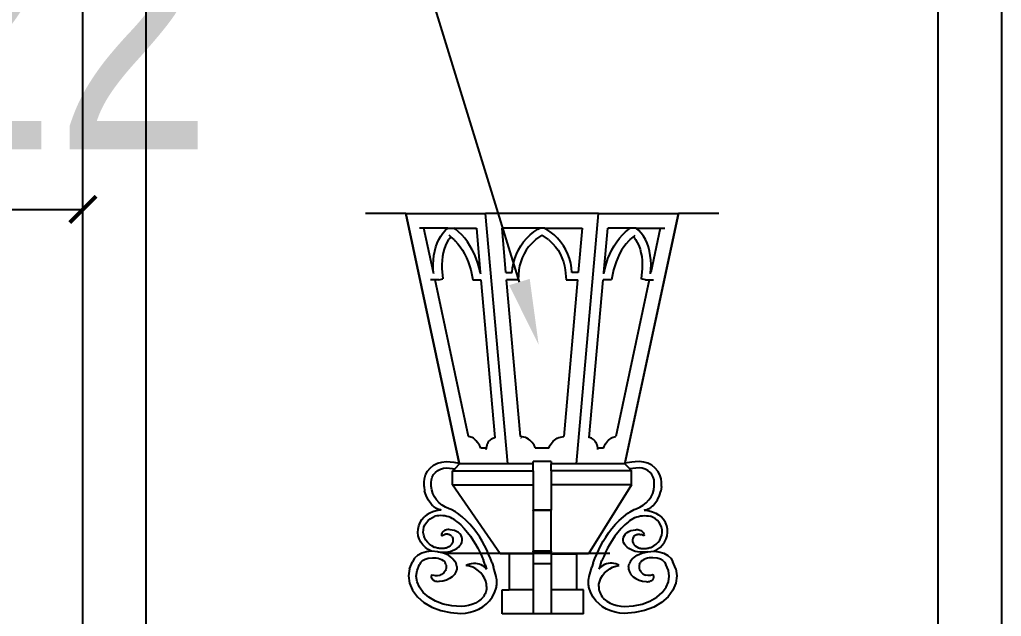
# Model space of a CAD drawing. Header units: inches. Extents: x -279 to 561, y -345 to 342.
# Drawn here: x -231.574 to -230.826, y 58.821 to 59.276 of the extents above; entities that cross this region are included whole.
import ezdxf
from ezdxf import colors
from ezdxf.entities.mleader import LeaderData, LeaderLine
from ezdxf.math import Vec2, Vec3

# ---------------------------------------------------------------- set-up
doc = ezdxf.new("R2010")
doc.units = ezdxf.units.IN
doc.header["$LTSCALE"] = 0.5
doc.header["$MEASUREMENT"] = 0
for name, color, linetype in [('Edges', 7, 'Continuous'), ('TEXT', 3, 'Continuous'), ('WAL', 7, 'Continuous')]:
    doc.layers.add(name, color=color, linetype=linetype)
doc.styles.add('ROM', font='AGENCYR.TTF', dxfattribs={"width": 0.8})
doc.styles.get("Standard").update_dxf_attribs({"font": 'arial.ttf'})
doc.dimstyles.new('Copy(9) of ISO-25', dxfattribs={"dimtxt": 0.2, "dimasz": 0.02, "dimexe": 0.05, "dimexo": 0.05, "dimgap": 0.02, "dimtad": 1, "dimtxsty": 'ROM', "dimblk": 'ARCHTICK', "dimcen": 0.03, "dimse1": 1, "dimse2": 1, "dimclrd": 248, "dimclrt": 248, "dimadec": 0, "dimazin": 0, "dimtfac": 1, "dimtmove": 0, "dimatfit": 3, "dimldrblk": 'DOT', "dimfxl": 1, "dimarcsym": 0})

# ---------------------------------------------------------------- blocks, each defined once
blk = doc.blocks.new('xx')
at = {"layer": 'Edges'}
for p, q in [((37.97503, 12.48296), (37.98899, 12.48296)), ((38.01653, 12.48296), (37.98899, 12.48296)), ((37.98899, 12.48296), (38.00742, 12.39684)), ((38.00748, 12.39658), (37.98899, 12.48296)), ((38.02418, 12.39658), (38.01653, 12.48296)), ((38.01653, 12.48296), (38.05539, 12.48294)), ((38.02418, 12.39658), (38.01653, 12.48296)), ((38.04781, 12.39658), (38.05547, 12.48296)), ((38.04781, 12.39658), (38.05547, 12.48296)), ((38.05539, 12.48294), (38.05539, 12.48296)), ((38.05539, 12.48294), (38.05547, 12.48296)), ((38.083, 12.48296), (38.05547, 12.48296)), ((38.06452, 12.39658), (38.083, 12.48296)), ((38.083, 12.48296), (38.06459, 12.39691)), ((38.06459, 12.39691), (38.083, 12.48296)), ((38.083, 12.48296), (38.09697, 12.48296)), ((37.99524, 12.47792), (37.99372, 12.47792)), ((37.99524, 12.47792), (37.99852, 12.46261)), ((38.00352, 12.47792), (37.99524, 12.47792)), ((38.00104, 12.47514), (38.00179, 12.47619)), ((38.00179, 12.47619), (38.00262, 12.47712)), ((38.00262, 12.47712), (38.00352, 12.47792)), ((38.00352, 12.47792), (38.00557, 12.47792)), ((38.0061, 12.47755), (38.00557, 12.47792)), ((38.00557, 12.47792), (38.01332, 12.47792)), ((38.00721, 12.47662), (38.0061, 12.47755)), ((38.00828, 12.47558), (38.00721, 12.47662)), ((38.01468, 12.46261), (38.01332, 12.47792)), ((38.02218, 12.47792), (38.02214, 12.47792)), ((38.02218, 12.47792), (38.02354, 12.46261)), ((38.03522, 12.47792), (38.02218, 12.47792)), ((38.03189, 12.47558), (38.03318, 12.47662)), ((38.03318, 12.47662), (38.03455, 12.47755)), ((38.03455, 12.47755), (38.03522, 12.47792)), ((38.03522, 12.47792), (38.03678, 12.47792)), ((38.03745, 12.47755), (38.03678, 12.47792)), ((38.03678, 12.47792), (38.04982, 12.47792)), ((38.03882, 12.47662), (38.03745, 12.47755)), ((38.0401, 12.47558), (38.03882, 12.47662)), ((38.04846, 12.46261), (38.04982, 12.47792)), ((38.04982, 12.47792), (38.04986, 12.47792)), ((38.05868, 12.47792), (38.05732, 12.46261)), ((38.06643, 12.47792), (38.05868, 12.47792)), ((38.06372, 12.47558), (38.06479, 12.47662)), ((38.06479, 12.47662), (38.0659, 12.47755)), ((38.0659, 12.47755), (38.06643, 12.47792)), ((38.06848, 12.47792), (38.06643, 12.47792)), ((38.06938, 12.47712), (38.06848, 12.47792)), ((38.06848, 12.47792), (38.07675, 12.47792)), ((38.07021, 12.47619), (38.06938, 12.47712)), ((38.07096, 12.47514), (38.07021, 12.47619)), ((38.07347, 12.46261), (38.07675, 12.47792)), ((38.07675, 12.47792), (38.07828, 12.47792)), ((37.99932, 12.47141), (37.9998, 12.47275)), ((37.9998, 12.47275), (38.00037, 12.47399)), ((38.00037, 12.47399), (38.00104, 12.47514)), ((38.00315, 12.47298), (38.00265, 12.47188)), ((38.00374, 12.474), (38.00315, 12.47298)), ((38.00402, 12.47438), (38.00374, 12.474)), ((38.0045, 12.47493), (38.0039, 12.47544)), ((38.00402, 12.47438), (38.0045, 12.47493)), ((38.00566, 12.47395), (38.0045, 12.47493)), ((38.00566, 12.47395), (38.00605, 12.47357)), ((38.00605, 12.47357), (38.00695, 12.47255)), ((38.00695, 12.47255), (38.00779, 12.47145)), ((38.00929, 12.47443), (38.00828, 12.47558)), ((38.01024, 12.47318), (38.00929, 12.47443)), ((38.01112, 12.47184), (38.01024, 12.47318)), ((38.02867, 12.47184), (38.02963, 12.47318)), ((38.02963, 12.47318), (38.03071, 12.47443)), ((38.03071, 12.47443), (38.03189, 12.47558)), ((38.03231, 12.47255), (38.03135, 12.47145)), ((38.03335, 12.47357), (38.03231, 12.47255)), ((38.03382, 12.47395), (38.03335, 12.47357)), ((38.03382, 12.47395), (38.036, 12.47544)), ((38.03817, 12.47395), (38.036, 12.47544)), ((38.03817, 12.47395), (38.03864, 12.47357)), ((38.03864, 12.47357), (38.03969, 12.47255)), ((38.03969, 12.47255), (38.04064, 12.47145)), ((38.04129, 12.47443), (38.0401, 12.47558)), ((38.04237, 12.47318), (38.04129, 12.47443)), ((38.04333, 12.47184), (38.04237, 12.47318)), ((38.06088, 12.47184), (38.06176, 12.47318)), ((38.06176, 12.47318), (38.06271, 12.47443)), ((38.06271, 12.47443), (38.06372, 12.47558)), ((38.06505, 12.47255), (38.06421, 12.47145)), ((38.06595, 12.47357), (38.06505, 12.47255)), ((38.06634, 12.47395), (38.06595, 12.47357)), ((38.06634, 12.47395), (38.0675, 12.47493)), ((38.0675, 12.47493), (38.0681, 12.47544)), ((38.06798, 12.47438), (38.0675, 12.47493)), ((38.06798, 12.47438), (38.06826, 12.474)), ((38.06826, 12.474), (38.06884, 12.47298)), ((38.06884, 12.47298), (38.06935, 12.47188)), ((38.07162, 12.47399), (38.07096, 12.47514)), ((38.07219, 12.47275), (38.07162, 12.47399)), ((38.07267, 12.47141), (38.07219, 12.47275)), ((37.99867, 12.46852), (37.99895, 12.47)), ((37.99895, 12.47), (37.99932, 12.47141)), ((38.00189, 12.46945), (38.00164, 12.46814)), ((38.00222, 12.4707), (38.00189, 12.46945)), ((38.00265, 12.47188), (38.00222, 12.4707)), ((38.00779, 12.47145), (38.00857, 12.47027)), ((38.00857, 12.47027), (38.00928, 12.46901)), ((38.01192, 12.47043), (38.01112, 12.47184)), ((38.01265, 12.46895), (38.01192, 12.47043)), ((38.02713, 12.46895), (38.02783, 12.47043)), ((38.02783, 12.47043), (38.02867, 12.47184)), ((38.0305, 12.47027), (38.02976, 12.46901)), ((38.03135, 12.47145), (38.0305, 12.47027)), ((38.04064, 12.47145), (38.04149, 12.47027)), ((38.04149, 12.47027), (38.04224, 12.46901)), ((38.04416, 12.47043), (38.04333, 12.47184)), ((38.04487, 12.46895), (38.04416, 12.47043)), ((38.05935, 12.46895), (38.06007, 12.47043)), ((38.06007, 12.47043), (38.06088, 12.47184)), ((38.06343, 12.47027), (38.06272, 12.46901)), ((38.06421, 12.47145), (38.06343, 12.47027)), ((38.06935, 12.47188), (38.06977, 12.4707)), ((38.06977, 12.4707), (38.07011, 12.46945)), ((38.07011, 12.46945), (38.07035, 12.46814)), ((38.07305, 12.47), (38.07267, 12.47141)), ((38.07333, 12.46852), (38.07305, 12.47)), ((37.99843, 12.46541), (37.9985, 12.46699)), ((37.9985, 12.46699), (37.99867, 12.46852)), ((38.00149, 12.46678), (38.00143, 12.46538)), ((38.00164, 12.46814), (38.00149, 12.46678)), ((38.00928, 12.46901), (38.00992, 12.46771)), ((38.00992, 12.46771), (38.01048, 12.46635)), ((38.01048, 12.46635), (38.01096, 12.46495)), ((38.01328, 12.46742), (38.01265, 12.46895)), ((38.01383, 12.46584), (38.01328, 12.46742)), ((38.01427, 12.46424), (38.01383, 12.46584)), ((38.02583, 12.46424), (38.02612, 12.46584)), ((38.02612, 12.46584), (38.02655, 12.46742)), ((38.02655, 12.46742), (38.02713, 12.46895)), ((38.02863, 12.46635), (38.02825, 12.46495)), ((38.02914, 12.46771), (38.02863, 12.46635)), ((38.02976, 12.46901), (38.02914, 12.46771)), ((38.04224, 12.46901), (38.04286, 12.46771)), ((38.04286, 12.46771), (38.04337, 12.46635)), ((38.04337, 12.46635), (38.04375, 12.46495)), ((38.04544, 12.46742), (38.04487, 12.46895)), ((38.04587, 12.46584), (38.04544, 12.46742)), ((38.04616, 12.46424), (38.04587, 12.46584)), ((38.05772, 12.46424), (38.05817, 12.46584)), ((38.05817, 12.46584), (38.05871, 12.46742)), ((38.05871, 12.46742), (38.05935, 12.46895)), ((38.06151, 12.46635), (38.06103, 12.46495)), ((38.06208, 12.46771), (38.06151, 12.46635)), ((38.06272, 12.46901), (38.06208, 12.46771)), ((38.07035, 12.46814), (38.0705, 12.46678)), ((38.0705, 12.46678), (38.07056, 12.46538)), ((38.0735, 12.46699), (38.07333, 12.46852)), ((38.07356, 12.46541), (38.0735, 12.46699)), ((37.99847, 12.4638), (37.99843, 12.46541)), ((37.99858, 12.46261), (37.99847, 12.4638)), ((37.99852, 12.46261), (37.99858, 12.46261)), ((37.99862, 12.46218), (37.99858, 12.46261)), ((38.00143, 12.46538), (38.00147, 12.46396)), ((38.00147, 12.46396), (38.00178, 12.46048)), ((38.01096, 12.46495), (38.01136, 12.46353)), ((38.01136, 12.46353), (38.0121, 12.46005)), ((38.01462, 12.46261), (38.01427, 12.46424)), ((38.01468, 12.46261), (38.01462, 12.46261)), ((38.01472, 12.46218), (38.01468, 12.46261)), ((38.02354, 12.46261), (38.02569, 12.46261)), ((38.02569, 12.46261), (38.02583, 12.46424)), ((38.02799, 12.46353), (38.02769, 12.46005)), ((38.02825, 12.46495), (38.02799, 12.46353)), ((38.04375, 12.46495), (38.044, 12.46353)), ((38.044, 12.46353), (38.04431, 12.46005)), ((38.0463, 12.46261), (38.04616, 12.46424)), ((38.04846, 12.46261), (38.0463, 12.46261)), ((38.05732, 12.46261), (38.05728, 12.46218)), ((38.05732, 12.46261), (38.05737, 12.46261)), ((38.05737, 12.46261), (38.05772, 12.46424)), ((38.06064, 12.46353), (38.05989, 12.46005)), ((38.06103, 12.46495), (38.06064, 12.46353)), ((38.07053, 12.46396), (38.07022, 12.46048)), ((38.07056, 12.46538), (38.07053, 12.46396)), ((38.07338, 12.46218), (38.07342, 12.46261)), ((38.07342, 12.46261), (38.07352, 12.4638)), ((38.07347, 12.46261), (38.07342, 12.46261)), ((38.07352, 12.4638), (38.07356, 12.46541)), ((37.99907, 12.46005), (37.99755, 12.46005)), ((37.99907, 12.46005), (38.01062, 12.40608)), ((38.00035, 12.46005), (37.99907, 12.46005)), ((38.00035, 12.46005), (38.00178, 12.46048)), ((38.0121, 12.46005), (38.01491, 12.46005)), ((38.01973, 12.40569), (38.01491, 12.46005)), ((38.02376, 12.46005), (38.02372, 12.46005)), ((38.02376, 12.46005), (38.02855, 12.40608)), ((38.02769, 12.46005), (38.02376, 12.46005)), ((38.04345, 12.40608), (38.04823, 12.46005)), ((38.04431, 12.46005), (38.04823, 12.46005)), ((38.04823, 12.46005), (38.04827, 12.46005)), ((38.05709, 12.46005), (38.05227, 12.40569)), ((38.05989, 12.46005), (38.05709, 12.46005)), ((38.06138, 12.40608), (38.07293, 12.46005)), ((38.07165, 12.46005), (38.07022, 12.46048)), ((38.07165, 12.46005), (38.07293, 12.46005)), ((38.07293, 12.46005), (38.07445, 12.46005)), ((38.01104, 12.406), (38.01062, 12.40608)), ((38.01146, 12.40588), (38.01104, 12.406)), ((38.01187, 12.40569), (38.01146, 12.40588)), ((38.01228, 12.40546), (38.01187, 12.40569)), ((38.01268, 12.40517), (38.01228, 12.40546)), ((38.01306, 12.40483), (38.01268, 12.40517)), ((38.01342, 12.40446), (38.01306, 12.40483)), ((38.01766, 12.4044), (38.01795, 12.40474)), ((38.01795, 12.40474), (38.01826, 12.40502)), ((38.01826, 12.40502), (38.01859, 12.40526)), ((38.01859, 12.40526), (38.01895, 12.40544)), ((38.01895, 12.40544), (38.01933, 12.40557)), ((38.01933, 12.40557), (38.01973, 12.40569)), ((38.01973, 12.40565), (38.01973, 12.40569)), ((38.02912, 12.406), (38.02855, 12.40608)), ((38.02969, 12.40588), (38.02912, 12.406)), ((38.03024, 12.40569), (38.02969, 12.40588)), ((38.03076, 12.40546), (38.03024, 12.40569)), ((38.03126, 12.40517), (38.03076, 12.40546)), ((38.03173, 12.40483), (38.03126, 12.40517)), ((38.03216, 12.40446), (38.03173, 12.40483)), ((38.03983, 12.40446), (38.04026, 12.40483)), ((38.04026, 12.40483), (38.04073, 12.40517)), ((38.04073, 12.40517), (38.04123, 12.40546)), ((38.04123, 12.40546), (38.04176, 12.40569)), ((38.04176, 12.40569), (38.04231, 12.40588)), ((38.04231, 12.40588), (38.04287, 12.406)), ((38.04287, 12.406), (38.04345, 12.40608)), ((38.04331, 12.40562), (38.04327, 12.40554)), ((38.05266, 12.40557), (38.05227, 12.40569)), ((38.05227, 12.40569), (38.05227, 12.40565)), ((38.05304, 12.40544), (38.05266, 12.40557)), ((38.0534, 12.40526), (38.05304, 12.40544)), ((38.05374, 12.40502), (38.0534, 12.40526)), ((38.05405, 12.40474), (38.05374, 12.40502)), ((38.05433, 12.4044), (38.05405, 12.40474)), ((38.05857, 12.40446), (38.05893, 12.40483)), ((38.05893, 12.40483), (38.05932, 12.40517)), ((38.05932, 12.40517), (38.05971, 12.40546)), ((38.05971, 12.40546), (38.06012, 12.40569)), ((38.06012, 12.40569), (38.06054, 12.40588)), ((38.06054, 12.40588), (38.06096, 12.406)), ((38.06096, 12.406), (38.06138, 12.40608)), ((38.01377, 12.40404), (38.01342, 12.40446)), ((38.01408, 12.40358), (38.01377, 12.40404)), ((38.01436, 12.4031), (38.01408, 12.40358)), ((38.01462, 12.40258), (38.01436, 12.4031)), ((38.01483, 12.40205), (38.01462, 12.40258)), ((38.01483, 12.40205), (38.01678, 12.40205)), ((38.01674, 12.40162), (38.01678, 12.40205)), ((38.01678, 12.40205), (38.01679, 12.40215)), ((38.01679, 12.40215), (38.01689, 12.40266)), ((38.01689, 12.40266), (38.01703, 12.40315)), ((38.01703, 12.40315), (38.0172, 12.4036)), ((38.0172, 12.4036), (38.01742, 12.40402)), ((38.01742, 12.40402), (38.01766, 12.4044)), ((38.03256, 12.40404), (38.03216, 12.40446)), ((38.0329, 12.40358), (38.03256, 12.40404)), ((38.0332, 12.4031), (38.0329, 12.40358)), ((38.03345, 12.40258), (38.0332, 12.4031)), ((38.03364, 12.40205), (38.03345, 12.40258)), ((38.03364, 12.40205), (38.03835, 12.40205)), ((38.03835, 12.40205), (38.03855, 12.40258)), ((38.03855, 12.40258), (38.03879, 12.4031)), ((38.03879, 12.4031), (38.03909, 12.40358)), ((38.03909, 12.40358), (38.03944, 12.40404)), ((38.03944, 12.40404), (38.03983, 12.40446)), ((38.05458, 12.40402), (38.05433, 12.4044)), ((38.05479, 12.4036), (38.05458, 12.40402)), ((38.05497, 12.40315), (38.05479, 12.4036)), ((38.05511, 12.40266), (38.05497, 12.40315)), ((38.05521, 12.40215), (38.05511, 12.40266)), ((38.05522, 12.40205), (38.05521, 12.40215)), ((38.05522, 12.40205), (38.05716, 12.40205)), ((38.05526, 12.40162), (38.05522, 12.40205)), ((38.05716, 12.40205), (38.05738, 12.40258)), ((38.05738, 12.40258), (38.05763, 12.4031)), ((38.05763, 12.4031), (38.05792, 12.40358)), ((38.05792, 12.40358), (38.05823, 12.40404)), ((38.05823, 12.40404), (38.05857, 12.40446)), ((37.99603, 12.39409), (37.99697, 12.3952)), ((37.99697, 12.3952), (37.99814, 12.39612)), ((37.99814, 12.39612), (37.99948, 12.39681)), ((37.99948, 12.39681), (38.00095, 12.39726)), ((37.99958, 12.39432), (38.0005, 12.3948)), ((38.0005, 12.3948), (38.00151, 12.39511)), ((38.00095, 12.39726), (38.00248, 12.39745)), ((38.00151, 12.39511), (38.00257, 12.39524)), ((38.00248, 12.39745), (38.00391, 12.39737)), ((38.00257, 12.39524), (38.00364, 12.39518)), ((38.00364, 12.39518), (38.0047, 12.39503)), ((38.00391, 12.39737), (38.00508, 12.3972)), ((38.0047, 12.39503), (38.00578, 12.39487)), ((38.00508, 12.3972), (38.00742, 12.39684)), ((38.00578, 12.39487), (38.00512, 12.3942)), ((38.00578, 12.39487), (38.00748, 12.39658)), ((38.00748, 12.39658), (38.00742, 12.39684)), ((38.00748, 12.39658), (38.02418, 12.39658)), ((38.02418, 12.39658), (38.03289, 12.39658)), ((38.03289, 12.39745), (38.03911, 12.39745)), ((38.03289, 12.39745), (38.03289, 12.39658)), ((38.03289, 12.3942), (38.03289, 12.39658)), ((38.03911, 12.39658), (38.03911, 12.39745)), ((38.03911, 12.39658), (38.04781, 12.39658)), ((38.03911, 12.3942), (38.03911, 12.39658)), ((38.04781, 12.39658), (38.06452, 12.39658)), ((38.06452, 12.39658), (38.06459, 12.39691)), ((38.06452, 12.39658), (38.06616, 12.39492)), ((38.06649, 12.3972), (38.06459, 12.39691)), ((38.06688, 12.39503), (38.06616, 12.39492)), ((38.06616, 12.39492), (38.06688, 12.3942)), ((38.06766, 12.39737), (38.06649, 12.3972)), ((38.06793, 12.39518), (38.06688, 12.39503)), ((38.06909, 12.39745), (38.06766, 12.39737)), ((38.069, 12.39524), (38.06793, 12.39518)), ((38.07006, 12.39511), (38.069, 12.39524)), ((38.07063, 12.39726), (38.06909, 12.39745)), ((38.07107, 12.3948), (38.07006, 12.39511)), ((38.07209, 12.39681), (38.07063, 12.39726)), ((38.07199, 12.39432), (38.07107, 12.3948)), ((38.07343, 12.39612), (38.07209, 12.39681)), ((38.0746, 12.3952), (38.07343, 12.39612)), ((38.07554, 12.39409), (38.0746, 12.3952)), ((37.99486, 12.39028), (37.99495, 12.3915)), ((37.99495, 12.3915), (37.99535, 12.39285)), ((37.99535, 12.39285), (37.99603, 12.39409)), ((37.99731, 12.39019), (37.99738, 12.39115)), ((37.99738, 12.39115), (37.99766, 12.39207)), ((37.99766, 12.39207), (37.99813, 12.39293)), ((37.99813, 12.39293), (37.99878, 12.39369)), ((37.99878, 12.39369), (37.99958, 12.39432)), ((38.00512, 12.38944), (38.00512, 12.3942)), ((38.00512, 12.3942), (38.03289, 12.3942)), ((38.03289, 12.3942), (38.03289, 12.38944)), ((38.06688, 12.3942), (38.03911, 12.3942)), ((38.03911, 12.3942), (38.03911, 12.38944)), ((38.06688, 12.38944), (38.06688, 12.3942)), ((38.07279, 12.39369), (38.07199, 12.39432)), ((38.07344, 12.39293), (38.07279, 12.39369)), ((38.07391, 12.39207), (38.07344, 12.39293)), ((38.07419, 12.39115), (38.07391, 12.39207)), ((38.07426, 12.39019), (38.07419, 12.39115)), ((38.07622, 12.39285), (38.07554, 12.39409)), ((38.07662, 12.3915), (38.07622, 12.39285)), ((38.07671, 12.39028), (38.07662, 12.3915)), ((37.99484, 12.3888), (37.99486, 12.39028)), ((37.99484, 12.3888), (37.99507, 12.38724)), ((37.9973, 12.38893), (37.99731, 12.39019)), ((37.99748, 12.38767), (37.9973, 12.38893)), ((38.00512, 12.38944), (38.01995, 12.36562)), ((38.00512, 12.38944), (38.03289, 12.38944)), ((38.03289, 12.38944), (38.03289, 12.38066)), ((38.06688, 12.38944), (38.03911, 12.38944)), ((38.03911, 12.38944), (38.03911, 12.38066)), ((38.05051, 12.36562), (38.06688, 12.38944)), ((38.07409, 12.38767), (38.07427, 12.38893)), ((38.07427, 12.38893), (38.07426, 12.39019)), ((38.07673, 12.3888), (38.07651, 12.38724)), ((38.07673, 12.3888), (38.07671, 12.39028)), ((37.99553, 12.38572), (37.99507, 12.38724)), ((37.99623, 12.38427), (37.99553, 12.38572)), ((37.99785, 12.38645), (37.99748, 12.38767)), ((37.99842, 12.38529), (37.99785, 12.38645)), ((37.99915, 12.38421), (37.99842, 12.38529)), ((38.07242, 12.38421), (38.07316, 12.38529)), ((38.07316, 12.38529), (38.07372, 12.38645)), ((38.07372, 12.38645), (38.07409, 12.38767)), ((38.07534, 12.38427), (38.07604, 12.38572)), ((38.07604, 12.38572), (38.07651, 12.38724)), ((37.99715, 12.38293), (37.99623, 12.38427)), ((37.99771, 12.38232), (37.99715, 12.38293)), ((37.99791, 12.38211), (37.99771, 12.38232)), ((37.99812, 12.38192), (37.99791, 12.38211)), ((37.99835, 12.38173), (37.99812, 12.38192)), ((37.99859, 12.38156), (37.99835, 12.38173)), ((37.99884, 12.3814), (37.99859, 12.38156)), ((37.9991, 12.38125), (37.99884, 12.3814)), ((37.99936, 12.38112), (37.9991, 12.38125)), ((38.00005, 12.38323), (37.99915, 12.38421)), ((37.99964, 12.381), (37.99936, 12.38112)), ((37.99992, 12.38089), (37.99964, 12.381)), ((38.00109, 12.38238), (38.00005, 12.38323)), ((38.00226, 12.38166), (38.00109, 12.38238)), ((38.00352, 12.38109), (38.00226, 12.38166)), ((38.00419, 12.38089), (38.00352, 12.38109)), ((38.06738, 12.38089), (38.06805, 12.38109)), ((38.06805, 12.38109), (38.06932, 12.38166)), ((38.06932, 12.38166), (38.07048, 12.38238)), ((38.07048, 12.38238), (38.07152, 12.38323)), ((38.07152, 12.38323), (38.07242, 12.38421)), ((38.07165, 12.38089), (38.07193, 12.381)), ((38.07193, 12.381), (38.07221, 12.38112)), ((38.07221, 12.38112), (38.07248, 12.38125)), ((38.07248, 12.38125), (38.07274, 12.3814)), ((38.07274, 12.3814), (38.07298, 12.38156)), ((38.07298, 12.38156), (38.07322, 12.38173)), ((38.07322, 12.38173), (38.07345, 12.38192)), ((38.07345, 12.38192), (38.07367, 12.38211)), ((38.07367, 12.38211), (38.07387, 12.38232)), ((38.07387, 12.38232), (38.07443, 12.38293)), ((38.07443, 12.38293), (38.07534, 12.38427)), ((37.99411, 12.3774), (37.99491, 12.37832)), ((37.99582, 12.37902), (37.99491, 12.37832)), ((37.99682, 12.3796), (37.99582, 12.37902)), ((37.99624, 12.37715), (37.99693, 12.37768)), ((37.9979, 12.38007), (37.99682, 12.3796)), ((37.99693, 12.37768), (37.99773, 12.37817)), ((37.99773, 12.37817), (37.9986, 12.37856)), ((37.99904, 12.38041), (37.9979, 12.38007)), ((37.99928, 12.37868), (37.9986, 12.37856)), ((38.00021, 12.38062), (37.99904, 12.38041)), ((37.99996, 12.37875), (37.99928, 12.37868)), ((38.00021, 12.3808), (37.99992, 12.38089)), ((38.00065, 12.37877), (37.99996, 12.37875)), ((38.00051, 12.38072), (38.00021, 12.3808)), ((38.00081, 12.38066), (38.00021, 12.38062)), ((38.00081, 12.38066), (38.00051, 12.38072)), ((38.00134, 12.37874), (38.00065, 12.37877)), ((38.00202, 12.37865), (38.00134, 12.37874)), ((38.0027, 12.37851), (38.00202, 12.37865)), ((38.00335, 12.37832), (38.0027, 12.37851)), ((38.00399, 12.37808), (38.00335, 12.37832)), ((38.0046, 12.37779), (38.00399, 12.37808)), ((38.00565, 12.38014), (38.00419, 12.38089)), ((38.00518, 12.37746), (38.0046, 12.37779)), ((38.00644, 12.37959), (38.00565, 12.38014)), ((38.00794, 12.3784), (38.00644, 12.37959)), ((38.00936, 12.37713), (38.00794, 12.3784)), ((38.03289, 12.38066), (38.03911, 12.38066)), ((38.03289, 12.38054), (38.03289, 12.38066)), ((38.03289, 12.38054), (38.03911, 12.38054)), ((38.03289, 12.3665), (38.03289, 12.38054)), ((38.03911, 12.38054), (38.03911, 12.38066)), ((38.03911, 12.38054), (38.03911, 12.3665)), ((38.06222, 12.37713), (38.06363, 12.3784)), ((38.06363, 12.3784), (38.06513, 12.37959)), ((38.06513, 12.37959), (38.06592, 12.38014)), ((38.06592, 12.38014), (38.06738, 12.38089)), ((38.06639, 12.37746), (38.06697, 12.37779)), ((38.06697, 12.37779), (38.06758, 12.37808)), ((38.06758, 12.37808), (38.06822, 12.37832)), ((38.06822, 12.37832), (38.06888, 12.37851)), ((38.06888, 12.37851), (38.06955, 12.37865)), ((38.06955, 12.37865), (38.07023, 12.37874)), ((38.07023, 12.37874), (38.07092, 12.37877)), ((38.07076, 12.38066), (38.07106, 12.38072)), ((38.07076, 12.38066), (38.07136, 12.38062)), ((38.07092, 12.37877), (38.07161, 12.37875)), ((38.07106, 12.38072), (38.07136, 12.3808)), ((38.07136, 12.3808), (38.07165, 12.38089)), ((38.07136, 12.38062), (38.07254, 12.38041)), ((38.07161, 12.37875), (38.07229, 12.37868)), ((38.07229, 12.37868), (38.07297, 12.37856)), ((38.07254, 12.38041), (38.07367, 12.38007)), ((38.07384, 12.37817), (38.07297, 12.37856)), ((38.07367, 12.38007), (38.07475, 12.3796)), ((38.07465, 12.37768), (38.07384, 12.37817)), ((38.07533, 12.37715), (38.07465, 12.37768)), ((38.07475, 12.3796), (38.07576, 12.37902)), ((38.07576, 12.37902), (38.07667, 12.37832)), ((38.07746, 12.3774), (38.07667, 12.37832)), ((37.99278, 12.37416), (37.99303, 12.3753)), ((37.99303, 12.3753), (37.99348, 12.37639)), ((37.99348, 12.37639), (37.99411, 12.3774)), ((37.99463, 12.37389), (37.99482, 12.37479)), ((37.99482, 12.37479), (37.99517, 12.37565)), ((37.99517, 12.37565), (37.99565, 12.37645)), ((37.99565, 12.37645), (37.99624, 12.37715)), ((38.00572, 12.37708), (38.00518, 12.37746)), ((38.00623, 12.37666), (38.00572, 12.37708)), ((38.00623, 12.37666), (38.00748, 12.37555)), ((38.00748, 12.37555), (38.0087, 12.37431)), ((38.0087, 12.37431), (38.00984, 12.37301)), ((38.01068, 12.37578), (38.00936, 12.37713)), ((38.01191, 12.37436), (38.01068, 12.37578)), ((38.01304, 12.37288), (38.01191, 12.37436)), ((38.05853, 12.37288), (38.05966, 12.37436)), ((38.05966, 12.37436), (38.06089, 12.37578)), ((38.06089, 12.37578), (38.06222, 12.37713)), ((38.06287, 12.37431), (38.06174, 12.37301)), ((38.06409, 12.37555), (38.06287, 12.37431)), ((38.06534, 12.37666), (38.06409, 12.37555)), ((38.06534, 12.37666), (38.06585, 12.37708)), ((38.06585, 12.37708), (38.06639, 12.37746)), ((38.07592, 12.37645), (38.07533, 12.37715)), ((38.07641, 12.37565), (38.07592, 12.37645)), ((38.07675, 12.37479), (38.07641, 12.37565)), ((38.07694, 12.37389), (38.07675, 12.37479)), ((38.07809, 12.37639), (38.07746, 12.3774)), ((38.07854, 12.3753), (38.07809, 12.37639)), ((38.07879, 12.37416), (38.07854, 12.3753)), ((37.99273, 12.373), (37.99278, 12.37416)), ((37.99287, 12.37184), (37.99273, 12.373)), ((37.99321, 12.37072), (37.99287, 12.37184)), ((37.9946, 12.37297), (37.99463, 12.37389)), ((37.99473, 12.37206), (37.9946, 12.37297)), ((37.99501, 12.37118), (37.99473, 12.37206)), ((37.99543, 12.37035), (37.99501, 12.37118)), ((38.00088, 12.37242), (38.00084, 12.37213)), ((38.00084, 12.37213), (38.00087, 12.37184)), ((38.00087, 12.37184), (38.00137, 12.37209)), ((38.00098, 12.37271), (38.00088, 12.37242)), ((38.00114, 12.37297), (38.00098, 12.37271)), ((38.00135, 12.37322), (38.00114, 12.37297)), ((38.00161, 12.37344), (38.00135, 12.37322)), ((38.00137, 12.37209), (38.00192, 12.37227)), ((38.00192, 12.37362), (38.00161, 12.37344)), ((38.00226, 12.37377), (38.00192, 12.37362)), ((38.00217, 12.37232), (38.00192, 12.37227)), ((38.00242, 12.37236), (38.00217, 12.37232)), ((38.00263, 12.37388), (38.00226, 12.37377)), ((38.00268, 12.37237), (38.00242, 12.37236)), ((38.00301, 12.37394), (38.00263, 12.37388)), ((38.00294, 12.37235), (38.00268, 12.37237)), ((38.00319, 12.37231), (38.00294, 12.37235)), ((38.00341, 12.37396), (38.00301, 12.37394)), ((38.00344, 12.37225), (38.00319, 12.37231)), ((38.0038, 12.37393), (38.00341, 12.37396)), ((38.00367, 12.37216), (38.00344, 12.37225)), ((38.00388, 12.37205), (38.00367, 12.37216)), ((38.0046, 12.37382), (38.0038, 12.37393)), ((38.00408, 12.37192), (38.00388, 12.37205)), ((38.00425, 12.37178), (38.00408, 12.37192)), ((38.00439, 12.37162), (38.00425, 12.37178)), ((38.00439, 12.37162), (38.00451, 12.37145)), ((38.00451, 12.37145), (38.00473, 12.37093)), ((38.00537, 12.37361), (38.0046, 12.37382)), ((38.00473, 12.37093), (38.00483, 12.37038)), ((38.00608, 12.3733), (38.00537, 12.37361)), ((38.0067, 12.37291), (38.00608, 12.3733)), ((38.00722, 12.37245), (38.0067, 12.37291)), ((38.00763, 12.37192), (38.00722, 12.37245)), ((38.00791, 12.37135), (38.00763, 12.37192)), ((38.00804, 12.37076), (38.00791, 12.37135)), ((38.00984, 12.37301), (38.01088, 12.37165)), ((38.01088, 12.37165), (38.01183, 12.37022)), ((38.01407, 12.37134), (38.01304, 12.37288)), ((38.01492, 12.36992), (38.01407, 12.37134)), ((38.05666, 12.36992), (38.0575, 12.37134)), ((38.0575, 12.37134), (38.05853, 12.37288)), ((38.06069, 12.37165), (38.05974, 12.37022)), ((38.06174, 12.37301), (38.06069, 12.37165)), ((38.06353, 12.37076), (38.06367, 12.37135)), ((38.06367, 12.37135), (38.06394, 12.37192)), ((38.06394, 12.37192), (38.06435, 12.37245)), ((38.06435, 12.37245), (38.06487, 12.37291)), ((38.06487, 12.37291), (38.0655, 12.3733)), ((38.0655, 12.3733), (38.0662, 12.37361)), ((38.0662, 12.37361), (38.06697, 12.37382)), ((38.06684, 12.37093), (38.06675, 12.37038)), ((38.06706, 12.37145), (38.06684, 12.37093)), ((38.06697, 12.37382), (38.06777, 12.37393)), ((38.06718, 12.37162), (38.06706, 12.37145)), ((38.06718, 12.37162), (38.06732, 12.37178)), ((38.06732, 12.37178), (38.0675, 12.37192)), ((38.0675, 12.37192), (38.06769, 12.37205)), ((38.06769, 12.37205), (38.0679, 12.37216)), ((38.06777, 12.37393), (38.06817, 12.37396)), ((38.0679, 12.37216), (38.06814, 12.37225)), ((38.06814, 12.37225), (38.06838, 12.37231)), ((38.06817, 12.37396), (38.06856, 12.37394)), ((38.06838, 12.37231), (38.06863, 12.37235)), ((38.06856, 12.37394), (38.06895, 12.37388)), ((38.06863, 12.37235), (38.06889, 12.37237)), ((38.06889, 12.37237), (38.06915, 12.37236)), ((38.06895, 12.37388), (38.06931, 12.37377)), ((38.06915, 12.37236), (38.06941, 12.37232)), ((38.06931, 12.37377), (38.06965, 12.37362)), ((38.06941, 12.37232), (38.06966, 12.37227)), ((38.06965, 12.37362), (38.06996, 12.37344)), ((38.0702, 12.37209), (38.06966, 12.37227)), ((38.06996, 12.37344), (38.07022, 12.37322)), ((38.0707, 12.37184), (38.0702, 12.37209)), ((38.07022, 12.37322), (38.07043, 12.37297)), ((38.07043, 12.37297), (38.07059, 12.37271)), ((38.07059, 12.37271), (38.07069, 12.37242)), ((38.07069, 12.37242), (38.07073, 12.37213)), ((38.07073, 12.37213), (38.0707, 12.37184)), ((38.07614, 12.37035), (38.07657, 12.37118)), ((38.07657, 12.37118), (38.07685, 12.37206)), ((38.07685, 12.37206), (38.07697, 12.37297)), ((38.07697, 12.37297), (38.07694, 12.37389)), ((38.07836, 12.37072), (38.0787, 12.37184)), ((38.0787, 12.37184), (38.07885, 12.373)), ((38.07885, 12.373), (38.07879, 12.37416)), ((37.99374, 12.36966), (37.99321, 12.37072)), ((37.99445, 12.36869), (37.99374, 12.36966)), ((37.99531, 12.36783), (37.99445, 12.36869)), ((37.99632, 12.36709), (37.99531, 12.36783)), ((37.996, 12.36959), (37.99543, 12.37035)), ((37.99669, 12.36891), (37.996, 12.36959)), ((37.99749, 12.36834), (37.99669, 12.36891)), ((37.99849, 12.36783), (37.99749, 12.36834)), ((37.99885, 12.36774), (37.99849, 12.36783)), ((37.99916, 12.36764), (37.99885, 12.36774)), ((37.99947, 12.36756), (37.99916, 12.36764)), ((37.99979, 12.3675), (37.99947, 12.36756)), ((38.00012, 12.36745), (37.99979, 12.3675)), ((38.00045, 12.36741), (38.00012, 12.36745)), ((38.00179, 12.36745), (38.00146, 12.36742)), ((38.00211, 12.36751), (38.00179, 12.36745)), ((38.00243, 12.36758), (38.00211, 12.36751)), ((38.00275, 12.36766), (38.00243, 12.36758)), ((38.00336, 12.36797), (38.00275, 12.36766)), ((38.00388, 12.36836), (38.00336, 12.36797)), ((38.00431, 12.36881), (38.00388, 12.36836)), ((38.00461, 12.36931), (38.00431, 12.36881)), ((38.00479, 12.36984), (38.00461, 12.36931)), ((38.00483, 12.37038), (38.00479, 12.36984)), ((38.00544, 12.36706), (38.00612, 12.36747)), ((38.00612, 12.36747), (38.00671, 12.36794)), ((38.00671, 12.36794), (38.00721, 12.36846)), ((38.00721, 12.36846), (38.00762, 12.36899)), ((38.00762, 12.36899), (38.0079, 12.36955)), ((38.0079, 12.36955), (38.00804, 12.37015)), ((38.00804, 12.37015), (38.00804, 12.37076)), ((38.01183, 12.37022), (38.01263, 12.36889)), ((38.01263, 12.36889), (38.01339, 12.36751)), ((38.01339, 12.36751), (38.0141, 12.36612)), ((38.01571, 12.36848), (38.01492, 12.36992)), ((38.01645, 12.36701), (38.01571, 12.36848)), ((38.05512, 12.36701), (38.05586, 12.36848)), ((38.05586, 12.36848), (38.05666, 12.36992)), ((38.05818, 12.36751), (38.05748, 12.36612)), ((38.05894, 12.36889), (38.05818, 12.36751)), ((38.05974, 12.37022), (38.05894, 12.36889)), ((38.06353, 12.37015), (38.06353, 12.37076)), ((38.06367, 12.36955), (38.06353, 12.37015)), ((38.06396, 12.36899), (38.06367, 12.36955)), ((38.06437, 12.36846), (38.06396, 12.36899)), ((38.06486, 12.36794), (38.06437, 12.36846)), ((38.06546, 12.36747), (38.06486, 12.36794)), ((38.06613, 12.36706), (38.06546, 12.36747)), ((38.06675, 12.37038), (38.06679, 12.36984)), ((38.06679, 12.36984), (38.06696, 12.36931)), ((38.06696, 12.36931), (38.06727, 12.36881)), ((38.06727, 12.36881), (38.06769, 12.36836)), ((38.06769, 12.36836), (38.06821, 12.36797)), ((38.06821, 12.36797), (38.06883, 12.36766)), ((38.06883, 12.36766), (38.06914, 12.36758)), ((38.06914, 12.36758), (38.06946, 12.36751)), ((38.06946, 12.36751), (38.06979, 12.36745)), ((38.06979, 12.36745), (38.07012, 12.36742)), ((38.07112, 12.36741), (38.07145, 12.36745)), ((38.07145, 12.36745), (38.07178, 12.3675)), ((38.07178, 12.3675), (38.0721, 12.36756)), ((38.0721, 12.36756), (38.07242, 12.36764)), ((38.07242, 12.36764), (38.07272, 12.36774)), ((38.07272, 12.36774), (38.07308, 12.36783)), ((38.07308, 12.36783), (38.07409, 12.36834)), ((38.07409, 12.36834), (38.07488, 12.36891)), ((38.07488, 12.36891), (38.07557, 12.36959)), ((38.07525, 12.36709), (38.07626, 12.36783)), ((38.07557, 12.36959), (38.07614, 12.37035)), ((38.07626, 12.36783), (38.07712, 12.36869)), ((38.07712, 12.36869), (38.07783, 12.36966)), ((38.07783, 12.36966), (38.07836, 12.37072)), ((37.99156, 12.36406), (37.99088, 12.36289)), ((37.99264, 12.36507), (37.99156, 12.36406)), ((37.99404, 12.36584), (37.99264, 12.36507)), ((37.99568, 12.36633), (37.99404, 12.36584)), ((37.99518, 12.36374), (37.99627, 12.36406)), ((37.99744, 12.3665), (37.99568, 12.36633)), ((37.99627, 12.36406), (37.99775, 12.36421)), ((37.99744, 12.3665), (37.99632, 12.36709)), ((37.99957, 12.36634), (37.99744, 12.3665)), ((37.99775, 12.36421), (37.9984, 12.36423)), ((37.9984, 12.36423), (37.99904, 12.36419)), ((37.99904, 12.36419), (37.99968, 12.36407)), ((38.00155, 12.36586), (37.99957, 12.36634)), ((37.99957, 12.36634), (38.00043, 12.3662)), ((37.99968, 12.36407), (38.00029, 12.36388)), ((38.00043, 12.3662), (38.0013, 12.36614)), ((38.00079, 12.3674), (38.00045, 12.36741)), ((38.00112, 12.3674), (38.00079, 12.3674)), ((38.00146, 12.36742), (38.00112, 12.3674)), ((38.0013, 12.36614), (38.00219, 12.36616)), ((38.00326, 12.36509), (38.00155, 12.36586)), ((38.00219, 12.36616), (38.00306, 12.36627)), ((38.00306, 12.36627), (38.0039, 12.36645)), ((38.00457, 12.36408), (38.00326, 12.36509)), ((38.0039, 12.36645), (38.0047, 12.36672)), ((38.00457, 12.36408), (38.00459, 12.36406)), ((38.00459, 12.36406), (38.0048, 12.36389)), ((38.0047, 12.36672), (38.00544, 12.36706)), ((38.0141, 12.36612), (38.01475, 12.36471)), ((38.01475, 12.36471), (38.01536, 12.36328)), ((38.01713, 12.36552), (38.01645, 12.36701)), ((38.01776, 12.36402), (38.01713, 12.36552)), ((38.01995, 12.36562), (38.02416, 12.36562)), ((38.02416, 12.36562), (38.02416, 12.35321)), ((38.03289, 12.36562), (38.02416, 12.36562)), ((38.03289, 12.3665), (38.03911, 12.3665)), ((38.03289, 12.3665), (38.03289, 12.36634)), ((38.03289, 12.36634), (38.03911, 12.36634)), ((38.03289, 12.36562), (38.03289, 12.36634)), ((38.03289, 12.36562), (38.03289, 12.36212)), ((38.03911, 12.36634), (38.03911, 12.3665)), ((38.03911, 12.36634), (38.03911, 12.36562)), ((38.03911, 12.36562), (38.04741, 12.36562)), ((38.03911, 12.36562), (38.03911, 12.36212)), ((38.04741, 12.36562), (38.04741, 12.35321)), ((38.04741, 12.36562), (38.05051, 12.36562)), ((38.05381, 12.36402), (38.05444, 12.36552)), ((38.05444, 12.36552), (38.05512, 12.36701)), ((38.05682, 12.36471), (38.05622, 12.36328)), ((38.05748, 12.36612), (38.05682, 12.36471)), ((38.06687, 12.36672), (38.06613, 12.36706)), ((38.06699, 12.36406), (38.06677, 12.36389)), ((38.06767, 12.36645), (38.06687, 12.36672)), ((38.067, 12.36408), (38.06699, 12.36406)), ((38.067, 12.36408), (38.06831, 12.36509)), ((38.06851, 12.36627), (38.06767, 12.36645)), ((38.06831, 12.36509), (38.07002, 12.36586)), ((38.06939, 12.36616), (38.06851, 12.36627)), ((38.07027, 12.36614), (38.06939, 12.36616)), ((38.07002, 12.36586), (38.07201, 12.36634)), ((38.07012, 12.36742), (38.07045, 12.3674)), ((38.07115, 12.3662), (38.07027, 12.36614)), ((38.07045, 12.3674), (38.07079, 12.3674)), ((38.07079, 12.3674), (38.07112, 12.36741)), ((38.07201, 12.36634), (38.07115, 12.3662)), ((38.07189, 12.36407), (38.07128, 12.36388)), ((38.07253, 12.36419), (38.07189, 12.36407)), ((38.07201, 12.36634), (38.07414, 12.3665)), ((38.07317, 12.36423), (38.07253, 12.36419)), ((38.07382, 12.36421), (38.07317, 12.36423)), ((38.0753, 12.36406), (38.07382, 12.36421)), ((38.07414, 12.3665), (38.07525, 12.36709)), ((38.07414, 12.3665), (38.0759, 12.36633)), ((38.07639, 12.36374), (38.0753, 12.36406)), ((38.0759, 12.36633), (38.07753, 12.36584)), ((38.07753, 12.36584), (38.07894, 12.36507)), ((38.07894, 12.36507), (38.08001, 12.36406)), ((38.08001, 12.36406), (38.08069, 12.36289)), ((37.98986, 12.36047), (37.99088, 12.36289)), ((37.99243, 12.35991), (37.99329, 12.36194)), ((37.99373, 12.3627), (37.99329, 12.36194)), ((37.99431, 12.36326), (37.99373, 12.3627)), ((37.99431, 12.36326), (37.99518, 12.36374)), ((38.00029, 12.36388), (38.00087, 12.36362)), ((38.00087, 12.36362), (38.00141, 12.3633)), ((38.00141, 12.3633), (38.00191, 12.36292)), ((38.00191, 12.36292), (38.00217, 12.36252)), ((38.00236, 12.36209), (38.00217, 12.36252)), ((38.00236, 12.36209), (38.00248, 12.36163)), ((38.00249, 12.36071), (38.00238, 12.36025)), ((38.00248, 12.36163), (38.00253, 12.36117)), ((38.00253, 12.36117), (38.00249, 12.36071)), ((38.0048, 12.36389), (38.00549, 12.36308)), ((38.00549, 12.36308), (38.00596, 12.36219)), ((38.00618, 12.36125), (38.00596, 12.36219)), ((38.00618, 12.36125), (38.00614, 12.36029)), ((38.00943, 12.3616), (38.01, 12.3619)), ((38.01057, 12.36135), (38.00943, 12.3616)), ((38.01, 12.3619), (38.0106, 12.36214)), ((38.01166, 12.36096), (38.01057, 12.36135)), ((38.0106, 12.36214), (38.01123, 12.3623)), ((38.01123, 12.3623), (38.01188, 12.36238)), ((38.01268, 12.36043), (38.01166, 12.36096)), ((38.01188, 12.36238), (38.01254, 12.36238)), ((38.01254, 12.36238), (38.01319, 12.36231)), ((38.01319, 12.36231), (38.01382, 12.36216)), ((38.01382, 12.36216), (38.01443, 12.36193)), ((38.01443, 12.36193), (38.015, 12.36163)), ((38.015, 12.36163), (38.01552, 12.36127)), ((38.0159, 12.36183), (38.01536, 12.36328)), ((38.01552, 12.36127), (38.01599, 12.36084)), ((38.0159, 12.36183), (38.0164, 12.36036)), ((38.01599, 12.36084), (38.0164, 12.36036)), ((38.01834, 12.36249), (38.01776, 12.36402)), ((38.01834, 12.36249), (38.01886, 12.36095)), ((38.01932, 12.3594), (38.01886, 12.36095)), ((38.03289, 12.36212), (38.03911, 12.36212)), ((38.03289, 12.36212), (38.03289, 12.35321)), ((38.03911, 12.36212), (38.03911, 12.35321)), ((38.05226, 12.3594), (38.05272, 12.36095)), ((38.05324, 12.36249), (38.05272, 12.36095)), ((38.05324, 12.36249), (38.05381, 12.36402)), ((38.05567, 12.36183), (38.05517, 12.36036)), ((38.05558, 12.36084), (38.05517, 12.36036)), ((38.05605, 12.36127), (38.05558, 12.36084)), ((38.05567, 12.36183), (38.05622, 12.36328)), ((38.05657, 12.36163), (38.05605, 12.36127)), ((38.05714, 12.36193), (38.05657, 12.36163)), ((38.05775, 12.36216), (38.05714, 12.36193)), ((38.05838, 12.36231), (38.05775, 12.36216)), ((38.05903, 12.36238), (38.05838, 12.36231)), ((38.05889, 12.36043), (38.05991, 12.36096)), ((38.05969, 12.36238), (38.05903, 12.36238)), ((38.06034, 12.3623), (38.05969, 12.36238)), ((38.05991, 12.36096), (38.061, 12.36135)), ((38.06097, 12.36214), (38.06034, 12.3623)), ((38.06157, 12.3619), (38.06097, 12.36214)), ((38.061, 12.36135), (38.06214, 12.3616)), ((38.06214, 12.3616), (38.06157, 12.3619)), ((38.0654, 12.36125), (38.06562, 12.36219)), ((38.0654, 12.36125), (38.06543, 12.36029)), ((38.06608, 12.36308), (38.06562, 12.36219)), ((38.06677, 12.36389), (38.06608, 12.36308)), ((38.06909, 12.36163), (38.06905, 12.36117)), ((38.06905, 12.36117), (38.06908, 12.36071)), ((38.06908, 12.36071), (38.06919, 12.36025)), ((38.06921, 12.36209), (38.06909, 12.36163)), ((38.06921, 12.36209), (38.0694, 12.36252)), ((38.06967, 12.36292), (38.0694, 12.36252)), ((38.07016, 12.3633), (38.06967, 12.36292)), ((38.0707, 12.36362), (38.07016, 12.3633)), ((38.07128, 12.36388), (38.0707, 12.36362)), ((38.07726, 12.36326), (38.07639, 12.36374)), ((38.07726, 12.36326), (38.07785, 12.3627)), ((38.07785, 12.3627), (38.07828, 12.36194)), ((38.07914, 12.35991), (38.07828, 12.36194)), ((38.08172, 12.36047), (38.08069, 12.36289)), ((37.98986, 12.36047), (37.98951, 12.35796)), ((37.98951, 12.35796), (37.98985, 12.35544)), ((37.99216, 12.35795), (37.99243, 12.35991)), ((37.99243, 12.356), (37.99216, 12.35795)), ((37.99744, 12.35755), (37.99745, 12.35786)), ((37.99751, 12.35724), (37.99744, 12.35755)), ((37.99745, 12.35786), (37.99754, 12.35816)), ((37.99754, 12.35816), (37.9977, 12.35845)), ((37.9977, 12.35845), (37.99779, 12.35831)), ((37.99779, 12.35831), (37.99863, 12.35816)), ((37.99863, 12.35816), (37.9995, 12.35814)), ((37.9995, 12.35814), (38.00036, 12.35824)), ((38.00083, 12.35845), (38.00036, 12.35824)), ((38.00125, 12.35872), (38.00083, 12.35845)), ((38.00163, 12.35904), (38.00125, 12.35872)), ((38.00195, 12.35941), (38.00163, 12.35904)), ((38.0022, 12.35982), (38.00195, 12.35941)), ((38.00238, 12.36025), (38.0022, 12.35982)), ((38.00459, 12.3577), (38.00366, 12.35704)), ((38.00534, 12.35848), (38.00459, 12.3577)), ((38.00586, 12.35936), (38.00534, 12.35848)), ((38.00614, 12.36029), (38.00586, 12.35936)), ((38.01361, 12.35978), (38.01268, 12.36043)), ((38.01444, 12.35901), (38.01361, 12.35978)), ((38.01514, 12.35814), (38.01444, 12.35901)), ((38.0157, 12.35718), (38.01514, 12.35814)), ((38.01972, 12.35783), (38.01932, 12.3594)), ((38.01987, 12.35715), (38.01972, 12.35783)), ((38.0517, 12.35715), (38.05185, 12.35783)), ((38.05185, 12.35783), (38.05226, 12.3594)), ((38.05587, 12.35718), (38.05643, 12.35814)), ((38.05643, 12.35814), (38.05713, 12.35901)), ((38.05713, 12.35901), (38.05796, 12.35978)), ((38.05796, 12.35978), (38.05889, 12.36043)), ((38.06543, 12.36029), (38.06571, 12.35936)), ((38.06571, 12.35936), (38.06624, 12.35848)), ((38.06624, 12.35848), (38.06698, 12.3577)), ((38.06698, 12.3577), (38.06792, 12.35704)), ((38.06919, 12.36025), (38.06937, 12.35982)), ((38.06937, 12.35982), (38.06963, 12.35941)), ((38.06963, 12.35941), (38.06994, 12.35904)), ((38.06994, 12.35904), (38.07032, 12.35872)), ((38.07032, 12.35872), (38.07075, 12.35845)), ((38.07075, 12.35845), (38.07121, 12.35824)), ((38.07207, 12.35814), (38.07121, 12.35824)), ((38.07294, 12.35816), (38.07207, 12.35814)), ((38.07378, 12.35831), (38.07294, 12.35816)), ((38.07387, 12.35845), (38.07378, 12.35831)), ((38.07403, 12.35816), (38.07387, 12.35845)), ((38.07412, 12.35786), (38.07403, 12.35816)), ((38.07406, 12.35724), (38.07413, 12.35755)), ((38.07413, 12.35755), (38.07412, 12.35786)), ((38.07941, 12.35795), (38.07914, 12.35991)), ((38.07914, 12.356), (38.07941, 12.35795)), ((38.08172, 12.36047), (38.08207, 12.35796)), ((38.08207, 12.35796), (38.08172, 12.35544)), ((37.98985, 12.35544), (37.99087, 12.35303)), ((37.99325, 12.3541), (37.99243, 12.356)), ((37.9946, 12.35229), (37.99325, 12.3541)), ((37.99765, 12.35695), (37.99751, 12.35724)), ((37.99787, 12.35668), (37.99765, 12.35695)), ((37.99814, 12.35645), (37.99787, 12.35668)), ((37.99848, 12.35625), (37.99814, 12.35645)), ((37.99885, 12.35611), (37.99848, 12.35625)), ((37.99925, 12.35602), (37.99885, 12.35611)), ((37.99967, 12.35599), (37.99925, 12.35602)), ((38.00009, 12.35601), (37.99967, 12.35599)), ((38.00136, 12.35618), (38.00009, 12.35601)), ((38.00257, 12.35653), (38.00136, 12.35618)), ((38.00366, 12.35704), (38.00257, 12.35653)), ((38.01612, 12.35617), (38.0157, 12.35718)), ((38.01638, 12.35511), (38.01612, 12.35617)), ((38.01644, 12.35437), (38.01638, 12.35511)), ((38.01645, 12.35399), (38.0164, 12.35343)), ((38.01644, 12.35437), (38.01645, 12.35399)), ((38.01974, 12.35375), (38.01983, 12.35415)), ((38.01983, 12.35415), (38.0199, 12.35456)), ((38.01995, 12.3566), (38.01987, 12.35715)), ((38.0199, 12.35456), (38.01995, 12.35496)), ((38.01998, 12.35619), (38.01995, 12.3566)), ((38.01995, 12.35496), (38.01998, 12.35537)), ((38.01999, 12.35578), (38.01998, 12.35619)), ((38.01998, 12.35537), (38.01999, 12.35578)), ((38.05159, 12.35578), (38.0516, 12.35619)), ((38.0516, 12.35537), (38.05159, 12.35578)), ((38.0516, 12.35619), (38.05163, 12.3566)), ((38.05163, 12.35496), (38.0516, 12.35537)), ((38.05163, 12.3566), (38.0517, 12.35715)), ((38.05168, 12.35456), (38.05163, 12.35496)), ((38.05175, 12.35415), (38.05168, 12.35456)), ((38.05184, 12.35375), (38.05175, 12.35415)), ((38.05513, 12.35437), (38.0552, 12.35511)), ((38.05513, 12.35437), (38.05513, 12.35399)), ((38.05513, 12.35399), (38.05518, 12.35343)), ((38.0552, 12.35511), (38.05545, 12.35617)), ((38.05545, 12.35617), (38.05587, 12.35718)), ((38.06792, 12.35704), (38.06901, 12.35653)), ((38.06901, 12.35653), (38.07021, 12.35618)), ((38.07021, 12.35618), (38.07148, 12.35601)), ((38.07148, 12.35601), (38.0719, 12.35599)), ((38.0719, 12.35599), (38.07232, 12.35602)), ((38.07232, 12.35602), (38.07272, 12.35611)), ((38.07272, 12.35611), (38.0731, 12.35625)), ((38.0731, 12.35625), (38.07343, 12.35645)), ((38.07343, 12.35645), (38.07371, 12.35668)), ((38.07371, 12.35668), (38.07392, 12.35695)), ((38.07392, 12.35695), (38.07406, 12.35724)), ((38.07697, 12.35229), (38.07833, 12.3541)), ((38.07833, 12.3541), (38.07914, 12.356)), ((38.08172, 12.35544), (38.0807, 12.35303)), ((37.99087, 12.35303), (37.99254, 12.3508)), ((37.99254, 12.3508), (37.99478, 12.34885)), ((37.99647, 12.35067), (37.9946, 12.35229)), ((37.9988, 12.34931), (37.99647, 12.35067)), ((38.01496, 12.35039), (38.01533, 12.35083)), ((38.01564, 12.35131), (38.01533, 12.35083)), ((38.01591, 12.35181), (38.01564, 12.35131)), ((38.01613, 12.35234), (38.01591, 12.35181)), ((38.01629, 12.35288), (38.01613, 12.35234)), ((38.0164, 12.35343), (38.01629, 12.35288)), ((38.01745, 12.34944), (38.01836, 12.35066)), ((38.01836, 12.35066), (38.01909, 12.35197)), ((38.01909, 12.35197), (38.01963, 12.35336)), ((38.01963, 12.35336), (38.01974, 12.35375)), ((38.02176, 12.34494), (38.02176, 12.35321)), ((38.02176, 12.35321), (38.02416, 12.35321)), ((38.02416, 12.35321), (38.03289, 12.35321)), ((38.03289, 12.35321), (38.03289, 12.34507)), ((38.03911, 12.35321), (38.04741, 12.35321)), ((38.03911, 12.35321), (38.03911, 12.34507)), ((38.04981, 12.35321), (38.04741, 12.35321)), ((38.04981, 12.34494), (38.04981, 12.35321)), ((38.05195, 12.35336), (38.05184, 12.35375)), ((38.05248, 12.35197), (38.05195, 12.35336)), ((38.05321, 12.35066), (38.05248, 12.35197)), ((38.05412, 12.34944), (38.05321, 12.35066)), ((38.05518, 12.35343), (38.05528, 12.35288)), ((38.05528, 12.35288), (38.05544, 12.35234)), ((38.05544, 12.35234), (38.05566, 12.35181)), ((38.05566, 12.35181), (38.05593, 12.35131)), ((38.05593, 12.35131), (38.05625, 12.35083)), ((38.05661, 12.35039), (38.05625, 12.35083)), ((38.07277, 12.34931), (38.07511, 12.35067)), ((38.07511, 12.35067), (38.07697, 12.35229)), ((38.07903, 12.3508), (38.0768, 12.34885)), ((38.0807, 12.35303), (38.07903, 12.3508)), ((37.99478, 12.34885), (37.99751, 12.34724)), ((37.99751, 12.34724), (38.00062, 12.34605)), ((38.00151, 12.34828), (37.9988, 12.34931)), ((38.00448, 12.34764), (38.00151, 12.34828)), ((38.0076, 12.34742), (38.00448, 12.34764)), ((38.00888, 12.3475), (38.0076, 12.34742)), ((38.01015, 12.34773), (38.00888, 12.3475)), ((38.01138, 12.3481), (38.01015, 12.34773)), ((38.01254, 12.34862), (38.01138, 12.3481)), ((38.01362, 12.34926), (38.01254, 12.34862)), ((38.01411, 12.3496), (38.01362, 12.34926)), ((38.01377, 12.34657), (38.01514, 12.34738)), ((38.01455, 12.34997), (38.01411, 12.3496)), ((38.01496, 12.35039), (38.01455, 12.34997)), ((38.01514, 12.34738), (38.01637, 12.34834)), ((38.01637, 12.34834), (38.01745, 12.34944)), ((38.0552, 12.34834), (38.05412, 12.34944)), ((38.05644, 12.34738), (38.0552, 12.34834)), ((38.0578, 12.34657), (38.05644, 12.34738)), ((38.05661, 12.35039), (38.05702, 12.34997)), ((38.05702, 12.34997), (38.05747, 12.3496)), ((38.05747, 12.3496), (38.05795, 12.34926)), ((38.05795, 12.34926), (38.05903, 12.34862)), ((38.05903, 12.34862), (38.06019, 12.3481)), ((38.06019, 12.3481), (38.06142, 12.34773)), ((38.06142, 12.34773), (38.0627, 12.3475)), ((38.0627, 12.3475), (38.06397, 12.34742)), ((38.06397, 12.34742), (38.0671, 12.34764)), ((38.0671, 12.34764), (38.07007, 12.34828)), ((38.07007, 12.34828), (38.07277, 12.34931)), ((38.07407, 12.34724), (38.07095, 12.34605)), ((38.0768, 12.34885), (38.07407, 12.34724)), ((38.00062, 12.34605), (38.004, 12.34532)), ((38.004, 12.34532), (38.00752, 12.34507)), ((38.00752, 12.34507), (38.00915, 12.34517)), ((38.00915, 12.34517), (38.01076, 12.34545)), ((38.01076, 12.34545), (38.01231, 12.34592)), ((38.01231, 12.34592), (38.01377, 12.34657)), ((38.02176, 12.34494), (38.04981, 12.34494)), ((38.03911, 12.34507), (38.03289, 12.34507)), ((38.05927, 12.34592), (38.0578, 12.34657)), ((38.06082, 12.34545), (38.05927, 12.34592)), ((38.06242, 12.34517), (38.06082, 12.34545)), ((38.06405, 12.34507), (38.06242, 12.34517)), ((38.06757, 12.34532), (38.06405, 12.34507)), ((38.07095, 12.34605), (38.06757, 12.34532))]:
    blk.add_line(p, q, dxfattribs=at)
blk = doc.blocks.new('_ArchTick')
at = {"color": 0, "linetype": 'ByBlock', "const_width": 0.15}
blk.add_lwpolyline([(-0.5, -0.5), (0.5, 0.5)], dxfattribs=at)
blk = doc.blocks.new('*D571')
at = {"layer": 'Defpoints', "color": 0, "transparency": 16777216}
for p in [(-231.52631, 59.13094), (-231.74631, 58.94913), (-231.52631, 58.94913)]:
    blk.add_point(p, dxfattribs=at)
at = {"layer": 'WAL', "color": 248, "lineweight": -2, "transparency": 16777216}
blk.add_line((-231.74631, 59.13094), (-231.52631, 59.13094), dxfattribs=at)
at = {"layer": 'WAL', "color": 248, "lineweight": -2, "transparency": 16777216, "xscale": 0.02, "yscale": 0.02, "zscale": 0.02, "rotation": 180}
blk.add_blockref('_ArchTick', (-231.74631, 59.13094), dxfattribs=at)
at = {"layer": 'WAL', "color": 248, "lineweight": -2, "transparency": 16777216, "xscale": 0.02, "yscale": 0.02, "zscale": 0.02}
blk.add_blockref('_ArchTick', (-231.52631, 59.13094), dxfattribs=at)
at = {"layer": 'WAL', "color": 248, "transparency": 16777216, "insert": (-231.63631, 59.25802), "char_height": 0.2, "attachment_point": 5, "style": 'ROM'}
blk.add_mtext('0,22', dxfattribs=at)
blk = doc.blocks.new('_DOT')
at = {"color": 0, "linetype": 'ByBlock'}
blk.add_line((-0.5, 0), (-1, 0), dxfattribs=at)
at = {"color": 0, "linetype": 'ByBlock', "const_width": 0.5}
blk.add_lwpolyline([(-0.25, 0, 1), (0.25, 0, 1)], format="xyb", close=True, dxfattribs=at)

msp = doc.modelspace()

# ---------------------------------------------------------------- linework, layer by layer
for p, q in [((-230.82631, 59.67184), (-230.82631, 58.95229)), ((-231.12468, 58.86875), (-231.25098, 58.8689))]:
    msp.add_line(p, q)
for points in [[(-231.52631, 59.67184), (-230.82631, 59.67184), (-230.82631, 57.57799), (-231.52631, 57.57799)], [(-231.478, 59.62353), (-230.87462, 59.62353), (-230.87462, 57.6263), (-231.478, 57.6263)]]:
    msp.add_lwpolyline(points, close=True)

# ---------------------------------------------------------------- block references
at = {"xscale": -2.209324571047085, "yscale": 2.209324571047085, "zscale": 2.209324571047085}
msp.add_blockref('xx', (-147.14245, 31.54893), dxfattribs=at)

# ---------------------------------------------------------------- dimensions: what is measured, and where the dimension line sits
at = {"layer": 'WAL'}
dim = msp.add_linear_dim(base=(-231.52631, 59.13094), p1=(-231.74631, 58.94913), p2=(-231.52631, 58.94913), angle=180, dimstyle='Copy(9) of ISO-25', dxfattribs=at)
dim.commit()
dim.dimension.update_dxf_attribs({"geometry": '*D571', "text_midpoint": (-231.63631, 59.13094), "dimtype": 160})

# ---------------------------------------------------------------- leaders
at = {"layer": 'TEXT', "color": 7, "lineweight": 15, "ltscale": 8e-05}
ml = msp.add_multileader_mtext('Standard', dxfattribs=at)
ml.set_content('{\\W0.8;LIGHT}', color=7)
ml.set_leader_properties()
ml.build(insert=Vec2(0, 0))
ml.multileader.update_dxf_attribs({"text_right_attachment_type": 6, "dogleg_length": 0.2, "arrow_head_size": 0.05})
ctx = ml.context
ctx.base_point, ctx.char_height, ctx.arrow_head_size, ctx.landing_gap_size, ctx.plane_origin = Vec3(-232.34373, 60.65847), 0.07, 0.05, 0.09, Vec3(-232.67364, 59.55772)
ctx.right_attachment, ctx.text_align_type = 6, 1
notes = []
notes.append((ctx, [(0, (1, 1, 0), (-231.66484, 60.61007), (-1, 0), 0.2758, [(0, [(-231.17893, 59.02783)], 0, [])])]))
ctx.mtext.insert, ctx.mtext.alignment, ctx.mtext.flow_direction = Vec3(-232.14219, 60.69407), 2, 5
for ctx, leaders in notes:
    for number, flags, end, landing, length, lines in leaders:
        leader = LeaderData()
        leader.index, (leader.has_last_leader_line, leader.has_dogleg_vector, leader.attachment_direction) = number, flags
        leader.last_leader_point, leader.dogleg_vector, leader.dogleg_length = Vec3(end), Vec3(landing), length
        for number, points, colour, breaks in lines:
            line = LeaderLine()
            line.index, line.vertices, line.color, line.breaks = number, Vec3.list(points), colors.encode_raw_color(colour), breaks
            leader.lines.append(line)
        ctx.leaders.append(leader)

doc.saveas('drawing.dxf')
